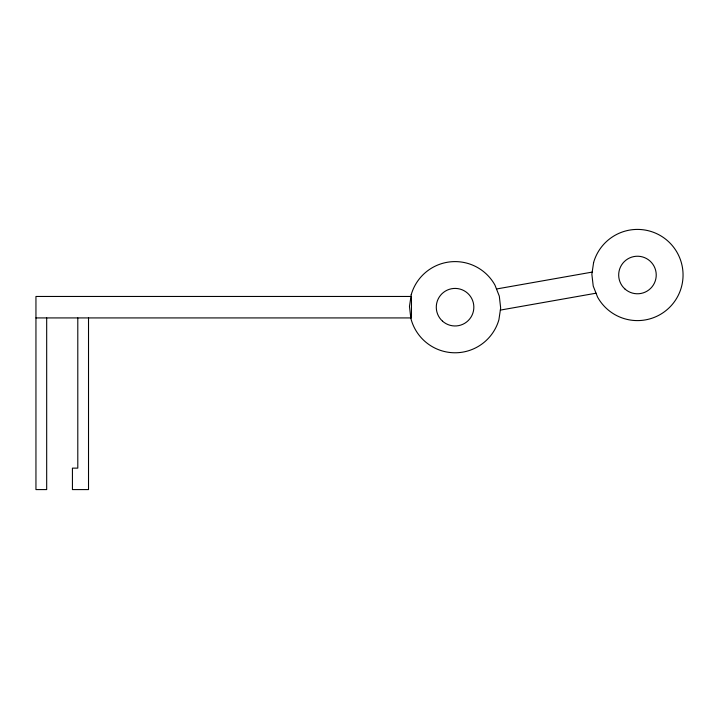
<?xml version="1.0" encoding="UTF-8"?>
<svg xmlns="http://www.w3.org/2000/svg" width="719" height="719" viewBox="0 0 719 719"><rect width="100%" height="100%" fill="white"/><g stroke="black" fill="none" stroke-linecap="round" stroke-linejoin="round"><path stroke-width="1.08" d="M496.487 288.993L592.186 272.097M500.343 310.096L596.042 293.208M35.95 317.924L411.466 317.924L411.466 296.462L35.95 296.462L35.95 489.585L46.681 489.585L46.681 317.924M88.518 317.924L88.518 489.585L72.43 489.585L72.43 468.132L77.796 468.132L77.796 317.924M411.232 294.637L409.471 306.411L410.828 318.238A45.603 45.603 0 0 0 498.905 319.748L500.658 307.975L499.31 296.147L494.942 285.075A45.603 45.603 0 0 0 411.232 294.637M593.624 262.453L591.863 274.227L593.22 286.054L597.588 297.127A45.603 45.603 0 0 0 669.146 307.795A45.603 45.603 0 0 0 660.932 235.913A45.603 45.603 0 0 0 593.624 262.453M442.482 321.132A18.775 18.775 0 0 0 473.426 311.12A18.775 18.775 0 0 0 449.285 289.326A18.775 18.775 0 0 0 442.482 321.132M624.874 288.939A18.775 18.775 0 0 0 655.818 278.936A18.775 18.775 0 0 0 631.677 257.141A18.775 18.775 0 0 0 624.874 288.939"/></g></svg>
